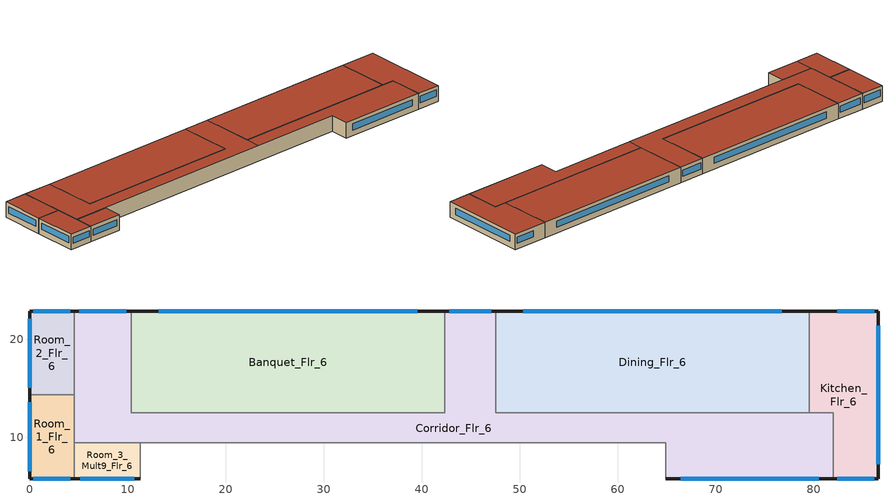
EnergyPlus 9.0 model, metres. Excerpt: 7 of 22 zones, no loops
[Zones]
Room_1_Flr_6
 floor adiabatic (nonres_floor): 4.57,14.33 4.57,5.79 0,5.79 0,14.33 z16.15
 wall outside (nonres_ext_wall): 0,14.33 0,5.79 4.57,5.79 z16.15:19.2
 wall to Room_2_Flr_6 (int_wall): 4.57,14.33 0,14.33 z16.15:19.2
 wall adiabatic (int_wall): 4.57,5.79 4.57,14.33 z16.15:19.2
 window (ResWindow_U_0.37_SHGC_0.36): 0.4,5.79 4.17,5.79 / 0,13.58 0,6.54 z17.26:18.48
 roof outside (nonres_roof): 0,14.33 0,5.79 4.57,5.79 4.57,14.33 z19.2
Room_2_Flr_6
 floor adiabatic (nonres_floor): 4.57,22.86 4.57,14.33 0,14.33 0,22.86 z16.15
 wall outside (nonres_ext_wall): 4.57,22.86 0,22.86 0,14.33 z16.15:19.2
 wall adiabatic (int_wall): 4.57,14.33 4.57,22.86 z16.15:19.2
 window (ResWindow_U_0.37_SHGC_0.36): 4.17,22.86 0.4,22.86 / 0,22.11 0,15.07 z17.26:18.48
 roof outside (nonres_roof): 0,22.86 0,14.33 4.57,14.33 4.57,22.86 z19.2
Room_3_Mult9_Flr_6
 floor adiabatic (nonres_floor): 11.28,9.45 11.28,5.79 4.57,5.79 4.57,9.45 z16.15
 wall outside (nonres_ext_wall): 4.57,5.79 11.28,5.79 z16.15:19.2
 wall adiabatic (int_wall): 11.28,5.79 11.28,9.45 4.57,9.45 4.57,5.79 z16.15:19.2
 window (ResWindow_U_0.37_SHGC_0.36): 5.16,5.79 10.69,5.79 z17.26:18.48
 roof outside (nonres_roof): 4.57,9.45 4.57,5.79 11.28,5.79 11.28,9.45 z19.2
Banquet_Flr_6
 floor adiabatic (nonres_floor): 42.37,22.86 42.37,12.5 10.36,12.5 10.36,22.86 z16.15
 wall outside (nonres_ext_wall): 42.37,22.86 10.36,22.86 z16.15:19.2
 wall to Corridor_Flr_6 (int_wall): 10.36,22.86 10.36,12.5 42.37,12.5 42.37,22.86 z16.15:19.2
 window (NonresWindow_U_0.36_SHGC_0.36): 39.57,22.86 13.16,22.86 z17.26:18.48
 roof outside (nonres_roof): 10.36,22.86 10.36,12.5 42.37,12.5 42.37,22.86 z19.2
Dining_Flr_6
 floor adiabatic (nonres_floor): 79.55,22.86 79.55,12.5 47.55,12.5 47.55,22.86 z16.15
 wall outside (nonres_ext_wall): 79.55,22.86 47.55,22.86 z16.15:19.2
 wall to Kitchen_Flr_6 (int_wall): 79.55,12.5 79.55,22.86 z16.15:19.2
 wall adiabatic (int_wall): 47.55,12.5 79.55,12.5 z16.15:19.2
 wall to Corridor_Flr_6 (int_wall): 47.55,22.86 47.55,12.5 z16.15:19.2
 window (NonresWindow_U_0.36_SHGC_0.36): 76.75,22.86 50.35,22.86 z17.26:18.48
 roof outside (nonres_roof): 47.55,22.86 47.55,12.5 79.55,12.5 79.55,22.86 z19.2
Kitchen_Flr_6
 floor adiabatic (nonres_floor): 79.55,12.5 79.55,22.86 86.56,22.86 86.56,5.79 81.99,5.79 81.99,12.5 z16.15
 wall outside (nonres_ext_wall): 81.99,5.79 86.56,5.79 86.56,22.86 79.55,22.86 z16.15:19.2
 wall adiabatic (int_wall): 79.55,12.5 81.99,12.5 z16.15:19.2
 wall to Corridor_Flr_6 (int_wall): 81.99,12.5 81.99,5.79 z16.15:19.2
 window (NonresWindow_U_0.36_SHGC_0.36): 86.16,22.86 82.39,22.86 / 86.56,7.29 86.56,21.37 / 82.39,5.79 86.16,5.79 z17.26:18.48
 roof outside (nonres_roof): 79.55,12.5 81.99,12.5 81.99,5.79 86.56,5.79 86.56,22.86 79.55,22.86 z19.2
Corridor_Flr_6
 floor adiabatic (nonres_floor): 4.57,9.45 4.57,22.86 10.36,22.86 10.36,12.5 42.37,12.5 42.37,22.86 47.55,22.86 47.55,12.5 81.99,12.5 81.99,5.79 64.92,5.79 64.92,9.45 z16.15
 wall outside (nonres_ext_wall): 10.36,22.86 4.57,22.86 / 47.55,22.86 42.37,22.86 / 64.92,5.79 81.99,5.79 z16.15:19.2
 wall adiabatic (int_wall): 81.99,12.5 47.55,12.5 / 4.57,22.86 4.57,9.45 64.92,9.45 64.92,5.79 z16.15:19.2
 window (NonresWindow_U_0.36_SHGC_0.36): 9.86,22.86 5.08,22.86 / 47.09,22.86 42.82,22.86 / 66.42,5.79 80.5,5.79 z17.26:18.48
 roof outside (nonres_roof): 4.57,9.45 47.55,9.45 47.55,22.86 42.37,22.86 42.37,12.5 10.36,12.5 10.36,22.86 4.57,22.86 z19.2; 47.55,9.45 64.92,9.45 64.92,5.79 81.99,5.79 81.99,12.5 47.55,12.5 z19.2
[Building]
HotelLarge: North Axis {deg}=0; Terrain=City; Loads Convergence Tolerance Value=0.04; Temperature Convergence Tolerance Value {deltaC}=0.2; Solar Distribution=FullInteriorAndExterior; Maximum Number of Warmup Days=25; Minimum Number of Warmup Days=6
[Site:Location]
Site:Location=New.York-John.F.Kennedy.Intl.AP_NY_USA WMO=744860; Latitude {N+ S-}=40.66; Longitude {W- E+}=-73.8; Time Zone Relative to GMT {GMT+/-}=-5; Elevation {m}=7
[SizingPeriod:DesignDay] Day of Month=21; Dry-Bulb Temperature Range Modifier Type=DefaultMultipliers; Humidity Condition Type=Wetbulb; Barometric Pressure {Pa}=101241; Rain {Yes/No}=No; Snow on ground {Yes/No}=No; Daylight Savings Time Indicator=No
Name | Month | Day Type | Maximum Dry-Bulb Temperature {C} | Daily Dry-Bulb Temperature Range {C} | Wetbulb at Maximum Dry-Bulb {C} | Wind Speed {m/s} design conditions vs. traditional 6.71 m/s (15 mph) | Wind Direction {Degrees; N=0, S=180} | Solar Model Indicator | Clearness {0.0 to 1.1} | Wind Speed {m/s} design conditions vs. traditional 3.35 m/s (7mph) | ASHRAE Clear Sky Optical Depth for Beam Irradiance (taub) | ASHRAE Clear Sky Optical Depth for Diffuse Irradiance (taud)
New.York-John.F.Kennedy.Intl.AP_NY_USA Ann Htg 99.6% Condns DB | 1 | WinterDesignDay | -10.7 | 0 | -10.7 | 7.5 | 320 | ASHRAEClearSky | 0
New.York-John.F.Kennedy.Intl.AP_NY_USA Ann Clg .4% Condns DB=>MWB | 7 | SummerDesignDay | 32.1 | 7.4 | 23.1 |  | 230 | ASHRAETau |  | 5.6 | 0.541 | 1.8
[Site:WaterMainsTemperature]
Calculation Method=Correlation; Annual average outdoor air temperature {C}=12.4667; Maximum difference in monthly average outdoor air temperatures {C}=25.2
[Site:GroundTemperature:FCfactorMethod]
January Ground Temperature {C}=14; February Ground Temperature {C}=7.3; March Ground Temperature {C}=3.3; April Ground Temperature {C}=1.2; May Ground Temperature {C}=-0.2; June Ground Temperature {C}=5.6; July Ground Temperature {C}=10.9; August Ground Temperature {C}=16.1; September Ground Temperature {C}=21.7; October Ground Temperature {C}=25; November Ground Temperature {C}=24.8; December Ground Temperature {C}=19.9
[Material:NoMass]
CP02 CARPET PAD: VeryRough, 0.21648, 0.9, 0.7, 0.8
Nonres_Roof_Insulation: MediumSmooth, 5.30668, 0.9, 0.7, 0.7
Nonres_Exterior_Wall_Insulation: MediumSmooth, 1.37633, 0.9, 0.7, 0.7
Nonres_Floor_Insulation: MediumSmooth, 4.13066, 0.9, 0.7, 0.7
[Construction]
InteriorFurnishings: Std Wood 6inch
int_wall: G01 13mm gypsum board, G01 13mm gypsum board
nonres_roof: F13 Built-up roofing, Nonres_Roof_Insulation, F08 Metal surface
nonres_ext_wall: 200mm Normalweight concrete wall, Nonres_Exterior_Wall_Insulation, G01 13mm gypsum board
nonres_floor: Nonres_Floor_Insulation, 100mm Normalweight concrete floor, CP02 CARPET PAD
NonresWindow_U_0.36_SHGC_0.36: Glazing Layer
ResWindow_U_0.37_SHGC_0.36: Residential Window Glazing Layer
[Material]
Name | Roughness | Thickness {m} | Conductivity {W/m-K} | Density {kg/m3} | Specific Heat {J/kg-K} | Thermal Absorptance | Solar Absorptance | Visible Absorptance | Absorptance:Thermal | Absorptance:Solar | Absorptance:Visible
Std Wood 6inch | MediumSmooth | 0.15 | 0.12 | 540 | 1210 | 0.9 | 0.7 | 0.7
F08 Metal surface | Smooth | 0.0008 | 45.28 | 7824 | 500
F13 Built-up roofing | Rough | 0.0095 | 0.16 | 1120 | 1460 |  |  |  | 0.9 | 0.77
G01 13mm gypsum board | Smooth | 0.0127 | 0.16 | 800 | 1090 |  |  |  | 0.9 | 0.7 | 0.5
200mm Normalweight concrete wall | MediumRough | 0.2032 | 2.31 | 2322 | 832
100mm Normalweight concrete floor | MediumRough | 0.1016 | 2.31 | 2322 | 832
[WindowMaterial:SimpleGlazingSystem] Solar Heat Gain Coefficient=0.36; Visible Transmittance=0.396
Name | U-Factor {W/m2-K}
Glazing Layer | 2.04417
Residential Window Glazing Layer | 2.10096
[Zone] Type=1; Ceiling Height {m}=-9999; Floor Area {m2}=autocalculate; Part of Total Floor Area=Yes
Name | Multiplier | Volume {m3}
Room_1_Flr_6 | 1 | 118.9391
Room_2_Flr_6 | 1 | 118.9252
Room_3_Mult9_Flr_6 | 9 | 74.7691
Banquet_Flr_6; Dining_Flr_6 | 1 | 1010.89
Kitchen_Flr_6 | 1 | 314.872
Corridor_Flr_6 | 1 | 1256.16
[InternalMass] Construction=InteriorFurnishings
Name | Zone | Surface Area {m2}
Room_1_Flr_6_InternalMass_1 | Room_1_Flr_6 | 78.044
Room_2_Flr_6_InternalMass_1 | Room_2_Flr_6 | 78.0349
Room_3_Mult9_Flr_6_InternalMass_1 | Room_3_Mult9_Flr_6 | 49.0611
Banquet_Flr_6_InternalMass_1 | Banquet_Flr_6 | 663.3149
Dining_Flr_6_InternalMass_1 | Dining_Flr_6 | 663.3149
Kitchen_Flr_6_InternalMass_1 | Kitchen_Flr_6 | 206.6089
Corridor_Flr_6_InternalMass_1 | Corridor_Flr_6 | 824.2494
[People] Number of People Calculation Method=People; Fraction Radiant=0.3; Sensible Heat Fraction=AUTOCALCULATE; Activity Level Schedule=ACTIVITY_SCH; Enable ASHRAE 55 Comfort Warnings=No; Mean Radiant Temperature Calculation Type=ZoneAveraged; Work Efficiency Schedule=WORK_EFF_SCH; Clothing Insulation Calculation Method=ClothingInsulationSchedule; Clothing Insulation Schedule=CLOTHING_SCH; Air Velocity Schedule=AIR_VELO_SCH; Thermal Comfort Model 1 Type=FANGER
Name | Zone or ZoneList | Number of People Schedule | Number of People
Room_1_Flr_6 People | Room_1_Flr_6 | GuestRoom_Occ_Sch | 1.5
Room_2_Flr_6 People | Room_2_Flr_6 | GuestRoom_Occ_Sch | 1.5
Room_3_Mult9_Flr_6 People | Room_3_Mult9_Flr_6 | GuestRoom_Occ_Sch | 1.5
Banquet_Flr_6 People | Banquet_Flr_6 | BLDG_OCC_SCH | 249.896
Dining_Flr_6 People | Dining_Flr_6 | BLDG_OCC_SCH | 249.896
Kitchen_Flr_6 People | Kitchen_Flr_6 | BLDG_OCC_SCH | 22.238
[Lights] Design Level Calculation Method=Watts/Area; Return Air Fraction=0; Fraction Radiant=0.7; Fraction Visible=0.2; Fraction Replaceable=1; Return Air Fraction Calculated from Plenum Temperature=No
Name | Zone or ZoneList | Schedule | Watts per Zone Floor Area {W/m2}
Room_1_Flr_6_Lights | Room_1_Flr_6 | BLDG_LIGHT_GUESTROOM_SCH | 4.4132
Room_2_Flr_6_Lights | Room_2_Flr_6 | BLDG_LIGHT_GUESTROOM_SCH | 4.4132
Room_3_Mult9_Flr_6_Lights | Room_3_Mult9_Flr_6 | BLDG_LIGHT_GUESTROOM_SCH | 4.4132
Banquet_Flr_6_Lights | Banquet_Flr_6 | BLDG_LIGHT_Misc_SCH | 6.45835
Dining_Flr_6_Lights | Dining_Flr_6 | BLDG_LIGHT_Misc_SCH | 6.45835
Kitchen_Flr_6_Lights | Kitchen_Flr_6 | BLDG_LIGHT_Misc_SCH | 11.7327
Corridor_Flr_6_Lights | Corridor_Flr_6 | BLDG_LIGHT_CORRIDOR_SCH | 4.4132
[Daylighting:Controls] Daylighting Method=SplitFlux; Lighting Control Type=Continuousoff; Minimum Input Power Fraction for Continuous or ContinuousOff Dimming Control=0.2; Minimum Light Output Fraction for Continuous or ContinuousOff Dimming Control=0.2; Number of Stepped Control Steps=3; Probability Lighting will be Reset When Needed in Manual Stepped Control=1; Glare Calculation Azimuth Angle of View Direction Clockwise from Zone y-Axis {deg}=0; Maximum Allowable Discomfort Glare Index=22; Fraction of Zone Controlled by Reference Point 1=0.2; Illuminance Setpoint at Reference Point 1 {lux}=215; Fraction of Zone Controlled by Reference Point 2=0.2; Illuminance Setpoint at Reference Point 2 {lux}=215
Name | Zone | Glare Calculation Daylighting Reference Point | Daylighting Reference Point 1 | Daylighting Reference Point 2
Dining_Flr_6_DaylCtrl | Dining_Flr_6 | Dining_Flr_6_DaylRefPt1 | Dining_Flr_6_DaylRefPt1 | Dining_Flr_6_DaylRefPt2
Banquet_Flr_6_DaylCtrl | Banquet_Flr_6 | Banquet_Flr_6_DaylRefPt1 | Banquet_Flr_6_DaylRefPt1 | Banquet_Flr_6_DaylRefPt2
[ElectricEquipment] Design Level Calculation Method=EquipmentLevel
Name | Zone or ZoneList | Schedule | Design Level {W} | Fraction Latent | Fraction Radiant | Fraction Lost
Room_1_Flr_6_PlugMisc_Equip | Room_1_Flr_6 | Guestroom_Eqp_Sch_Adva | 263.3986 | 0 | 0.5 | 0
Room_2_Flr_6_PlugMisc_Equip | Room_2_Flr_6 | Guestroom_Eqp_Sch_Adva | 263.3678 | 0 | 0.5 | 0
Room_3_Mult9_Flr_6_PlugMisc_Equip | Room_3_Mult9_Flr_6 | Guestroom_Eqp_Sch_Adva | 258.0614 | 0 | 0.5 | 0
Banquet_Flr_6_MiscPlug_Equip | Banquet_Flr_6 | Kitchen_Elec_Equip_SCH | 22493 | 0 | 0.5 | 0
Dining_Flr_6_MiscPlug_Equip | Dining_Flr_6 | Kitchen_Elec_Equip_SCH | 22493 | 0 | 0.5 | 0
Kitchen_Flr_6_MiscElec_Equip | Kitchen_Flr_6 | Kitchen_Elec_Equip_SCH | 52482.8 | 0.2 | 0.5 | 0.1
Kitchen_Flr_6_Reach-in-Freezer | Kitchen_Flr_6 | Always_on | 277.5 | 0 | 0.25 | 0
Kitchen_Flr_6_Reach-in-Refrigerator | Kitchen_Flr_6 | Always_on | 156.7 | 0 | 0.25 | 0
[Exterior:FuelEquipment] Fuel Use Type=Electricity
Name | Schedule | Design Level {W}
Elevators | BLDG_ELEVATORS | 122222
Elevators_Lights_Fan | ELEV_LIGHT_FAN_SCH_ADD_DF | 375.9
[GasEquipment]
Kitchen_Flr_6_MiscGas_Equip: Zone or ZoneList=Kitchen_Flr_6; Schedule=Kitchen_Gas_Equip_SCH; Design Level Calculation Method=EquipmentLevel; Design Level {W}=249920; Fraction Latent=0.1; Fraction Radiant=0.2; Fraction Lost=0.7
[ZoneInfiltration:DesignFlowRate] Schedule=INFIL_QUARTER_ON_SCH; Design Flow Rate Calculation Method=Flow/ExteriorArea; Constant Term Coefficient=1; Temperature Term Coefficient=0; Velocity Term Coefficient=0; Velocity Squared Term Coefficient=0
Name | Zone or ZoneList | Flow per Exterior Surface Area {m3/s-m2}
Room_1_Flr_6_Infiltration | Room_1_Flr_6 | 0.000287837
Room_2_Flr_6_Infiltration | Room_2_Flr_6 | 0.000287837
Room_3_Mult9_Flr_6_Infiltration | Room_3_Mult9_Flr_6 | 0.000258592
Banquet_Flr_6_Infiltration | Banquet_Flr_6 | 0.000129325
Dining_Flr_6_Infiltration | Dining_Flr_6 | 0.000129325
Kitchen_Flr_6_Infiltration | Kitchen_Flr_6 | 0.000260641
Corridor_Flr_6_Infiltration | Corridor_Flr_6 | 9.77473e-05
[Exterior:Lights]
Exterior Facade Lighting: Schedule=Exterior_Lgt_ALWAYS_ON; Design Level {W}=11632.5; Control Option=AstronomicalClock
[ZoneVentilation:WindandStackOpenArea] Opening Area {m2}=0.02; Opening Area Fraction Schedule=Sliding_Doors_Ventilation_Availability_SCH; Opening Effectiveness=autocalculate; Height Difference {m}=9.6007; Discharge Coefficient for Opening=autocalculate; Minimum Indoor Temperature {C}=18.89; Maximum Indoor Temperature {C}=25.56; Delta Temperature {deltaC}=-100; Minimum Outdoor Temperature {C}=15.56; Maximum Outdoor Temperature {C}=26.67; Maximum Wind Speed {m/s}=40
Name | Zone | Effective Angle {deg}
ROOM_1_FLR_6 Sliding Door Ventilation | ROOM_1_FLR_6 | 180
ROOM_2_FLR_6 Sliding Door Ventilation | ROOM_2_FLR_6 | 0
ROOM_3_MULT9_FLR_6 Sliding Door Ventilation | ROOM_3_MULT9_FLR_6 | 180
[Schedule:Compact]
BLDG_LIGHT_CORRIDOR_SCH: Through: 12/31, For: Weekdays, Until: 1:00, 0.108459, Until: 2:00, 0.0813443, Until: 5:00, 0.0542295, Until: 6:00, 0.108459, Until: 7:00, 0.216918, Until: 8:00, 0.271147, Until: 10:00, 0.216918, Until: 18:00, 0.135574, Until: 19:00, 0.325377, Until: 20:00, 0.433836, Until: 21:00, 0.488065, Until: 22:00, 0.433836, Until: 23:00, 0.325377, Until: 24:00, 0.162689, For: Saturday, Until: 2:00, 0.108459, Until: 6:00, 0.0542295, Until: 8:00, 0.162689, Until: 10:00, 0.216918, Until: 11:00, 0.162689, Until: 18:00, 0.135574, Until: 19:00, 0.325377, Until: 22:00, 0.379607, Until: 23:00, 0.325377, Until: 24:00, 0.162689, For: SummerDesignDay, Until: 24:00, 1, For: WinterDesignDay, Until: 24:00, 0, For: Sunday Holidays AllOtherDays, Until: 2:00, 0.162689, Until: 6:00, 0.108459, Until: 7:00, 0.162689, Until: 9:00, 0.216918, Until: 13:00, 0.162689, Until: 18:00, 0.108459, Until: 19:00, 0.271147, Until: 20:00, 0.379607, Until: 21:00, 0.433836, Until: 22:00, 0.325377, Until: 23:00, 0.271147, Until: 24:00, 0.162689
BLDG_LIGHT_GUESTROOM_SCH: Through: 12/31, For: Weekdays, Until: 1:00, 0.11, Until: 2:00, 0.09, Until: 5:00, 0.06, Until: 6:00, 0.11, Until: 7:00, 0.35, Until: 8:00, 0.45, Until: 10:00, 0.35, Until: 16:00, 0.05, Until: 17:00, 0.064, Until: 18:00, 0.07, Until: 19:00, 0.54, Until: 20:00, 0.71, Until: 21:00, 0.8, Until: 22:00, 0.71, Until: 23:00, 0.54, Until: 24:00, 0.26, For: Saturday Sunday Holidays, Until: 2:00, 0.13, Until: 6:00, 0.06, Until: 8:00, 0.33, Until: 9:00, 0.45, Until: 10:00, 0.186667, Until: 11:00, 0.062121, Until: 17:00, 0.05, Until: 18:00, 0.0825, Until: 19:00, 0.68, Until: 22:00, 0.8, Until: 23:00, 0.68, Until: 24:00, 0.33, For: WinterDesignDay, Until: 24:00, 0, For: SummerDesignDay CustomDay1 CustomDay2, Until: 24:00, 1
BLDG_LIGHT_MISC_SCH: Through: 12/31, For: Weekdays, Until: 1:00, 0.2, Until: 2:00, 0.15, Until: 5:00, 0.1, Until: 6:00, 0.2, Until: 7:00, 0.4, Until: 8:00, 0.5, Until: 10:00, 0.4, Until: 18:00, 0.25, Until: 19:00, 0.6, Until: 20:00, 0.8, Until: 21:00, 0.9, Until: 22:00, 0.8, Until: 23:00, 0.6, Until: 24:00, 0.3, For: Saturday, Until: 2:00, 0.2, Until: 6:00, 0.1, Until: 8:00, 0.3, Until: 10:00, 0.4, Until: 11:00, 0.3, Until: 18:00, 0.25, Until: 19:00, 0.6, Until: 22:00, 0.7, Until: 23:00, 0.6, Until: 24:00, 0.3, For: SummerDesignDay, Until: 24:00, 1, For: WinterDesignDay, Until: 24:00, 0, For: Sunday Holidays AllOtherDays, Until: 2:00, 0.3, Until: 6:00, 0.2, Until: 7:00, 0.3, Until: 9:00, 0.4, Until: 13:00, 0.3, Until: 18:00, 0.2, Until: 19:00, 0.5, Until: 20:00, 0.7, Until: 21:00, 0.8, Until: 22:00, 0.6, Until: 23:00, 0.5, Until: 24:00, 0.3
GuestRoom_Eqp_Sch_Adva: Through: 12/31, For: Weekdays, Until: 06:00, 0.17, Until: 07:00, 0.62, Until: 08:00, 0.9, Until: 10:00, 0.43, Until: 16:00, 0.12, Until: 17:00, 0.19, Until: 19:00, 0.48, Until: 20:00, 0.46, Until: 21:00, 0.62, Until: 22:00, 0.69, Until: 23:00, 0.34, Until: 24:00, 0.17, For: Saturday Sunday Holidays, Until: 06:00, 0.17, Until: 07:00, 0.3, Until: 08:00, 0.62, Until: 09:00, 0.9, Until: 10:00, 0.62, Until: 16:00, 0.13, Until: 17:00, 0.21, Until: 18:00, 0.4, Until: 19:00, 0.48, Until: 20:00, 0.46, Until: 21:00, 0.62, Until: 22:00, 0.69, Until: 23:00, 0.34, Until: 24:00, 0.17, For: WinterDesignDay, Until: 24:00, 0, For: SummerDesignDay CustomDay1 CustomDay2, Until: 24:00, 1
Kitchen_Elec_Equip_SCH: Through: 12/31, For: Weekday, Until: 06:00, 0.1, Until: 07:00, 0.25, Until: 24:00, 0.3, For: Saturday, Until: 06:00, 0.1, Until: 07:00, 0.25, Until: 24:00, 0.3, For: SummerDesignDay, Until: 24:00, 0.3, For: WinterDesignDay, Until: 24:00, 0, For: Sunday Holidays AllOtherDays, Until: 06:00, 0.1, Until: 07:00, 0.25, Until: 24:00, 0.3
Kitchen_Gas_Equip_SCH: Through: 12/31, For: Weekdays Saturday, Until: 05:00, 0.02, Until: 06:00, 0.05, Until: 07:00, 0.1, Until: 08:00, 0.15, Until: 09:00, 0.2, Until: 10:00, 0.15, Until: 13:00, 0.25, Until: 14:00, 0.2, Until: 15:00, 0.15, Until: 16:00, 0.2, Until: 19:00, 0.3, Until: 21:00, 0.2, Until: 22:00, 0.15, Until: 23:00, 0.1, Until: 24:00, 0.05, For: SummerDesignDay, Until: 24:00, 0.25, For: WinterDesignDay, Until: 24:00, 0, For: Sunday Holidays AllOtherDays, Until: 05:00, 0.02, Until: 06:00, 0.05, Until: 07:00, 0.1, Until: 08:00, 0.15, Until: 09:00, 0.2, Until: 10:00, 0.15, Until: 13:00, 0.25, Until: 14:00, 0.2, Until: 15:00, 0.15, Until: 16:00, 0.2, Until: 19:00, 0.3, Until: 21:00, 0.2, Until: 22:00, 0.15, Until: 23:00, 0.1, Until: 24:00, 0.05
BLDG_ELEVATORS; ELEV_LIGHT_FAN_SCH_ADD_DF: Through: 12/31, For: SummerDesignday, Until: 24:00, 0.5, For: WinterDesignDay, Until: 24:00, 0.05, For: AllOtherDays, Until: 04:00, 0.05, Until: 05:00, 0.1, Until: 06:00, 0.2, Until: 07:00, 0.4, Until: 09:00, 0.5, Until: 10:00, 0.35, Until: 16:00, 0.15, Until: 17:00, 0.35, Until: 19:00, 0.5, Until: 21:00, 0.4, Until: 22:00, 0.3, Until: 23:00, 0.2, Until: 24:00, 0.1
BLDG_OCC_SCH: Through: 12/31, For: Weekdays, Until: 06:00, 0.9, Until: 07:00, 0.7, Until: 09:00, 0.4, Until: 15:00, 0.2, Until: 16:00, 0.3, Until: 19:00, 0.5, Until: 21:00, 0.7, Until: 22:00, 0.8, Until: 24:00, 0.9, For: SummerDesignDay, Until: 24:00, 1, For: Saturday, Until: 06:00, 0.9, Until: 07:00, 0.7, Until: 09:00, 0.5, Until: 17:00, 0.3, Until: 18:00, 0.5, Until: 21:00, 0.6, Until: 24:00, 0.7, For: WinterDesignDay, Until: 24:00, 0, For: Sunday Holidays AllOtherDays, Until: 08:00, 0.7, Until: 11:00, 0.5, Until: 13:00, 0.3, Until: 16:00, 0.2, Until: 17:00, 0.3, Until: 19:00, 0.4, Until: 21:00, 0.6, Until: 24:00, 0.8
GuestRoom_Occ_Sch: Through: 12/31, For: Weekdays, Until: 06:00, 1, Until: 07:00, 0.77, Until: 09:00, 0.43, Until: 15:00, 0.2, Until: 16:00, 0.31, Until: 19:00, 0.54, Until: 21:00, 0.77, Until: 22:00, 0.89, Until: 24:00, 1, For: Saturday Sunday Holidays, Until: 06:00, 1, Until: 07:00, 0.77, Until: 09:00, 0.53, Until: 17:00, 0.3, Until: 18:00, 0.53, Until: 19:00, 0.54, Until: 21:00, 0.65, Until: 24:00, 0.77, For: WinterDesignDay, Until: 24:00, 0, For: SummerDesignDay CustomDay1 CustomDay2, Until: 24:00, 1
INFIL_QUARTER_ON_SCH: Through: 12/31, For: AllDays, Until: 24:00, 0.25
Exterior_Lgt_ALWAYS_ON; ALWAYS_ON: Through: 12/31, For: AllDays, Until: 24:00, 1
ACTIVITY_SCH: Through: 12/31, For: AllDays, Until: 24:00, 120
WORK_EFF_SCH: Through: 12/31, For: AllDays, Until: 24:00, 0
AIR_VELO_SCH: Through: 12/31, For: AllDays, Until: 24:00, 0.2
CLOTHING_SCH: Through: 04/30, For: AllDays, Until: 24:00, 1, Through: 09/30, For: AllDays, Until: 24:00, 0.5, Through: 12/31, For: AllDays, Until: 24:00, 1
Sliding_Doors_Ventilation_Availability_SCH: Through: 12/31, For: WinterDesignDay SummerDesignDay, Until: 24:00, 0, For: Allotherdays, Until: 6:00, 0, Until: 9:00, 1, Until: 16:00, 0, Until: 22:00, 1, Until: 24:00, 0
